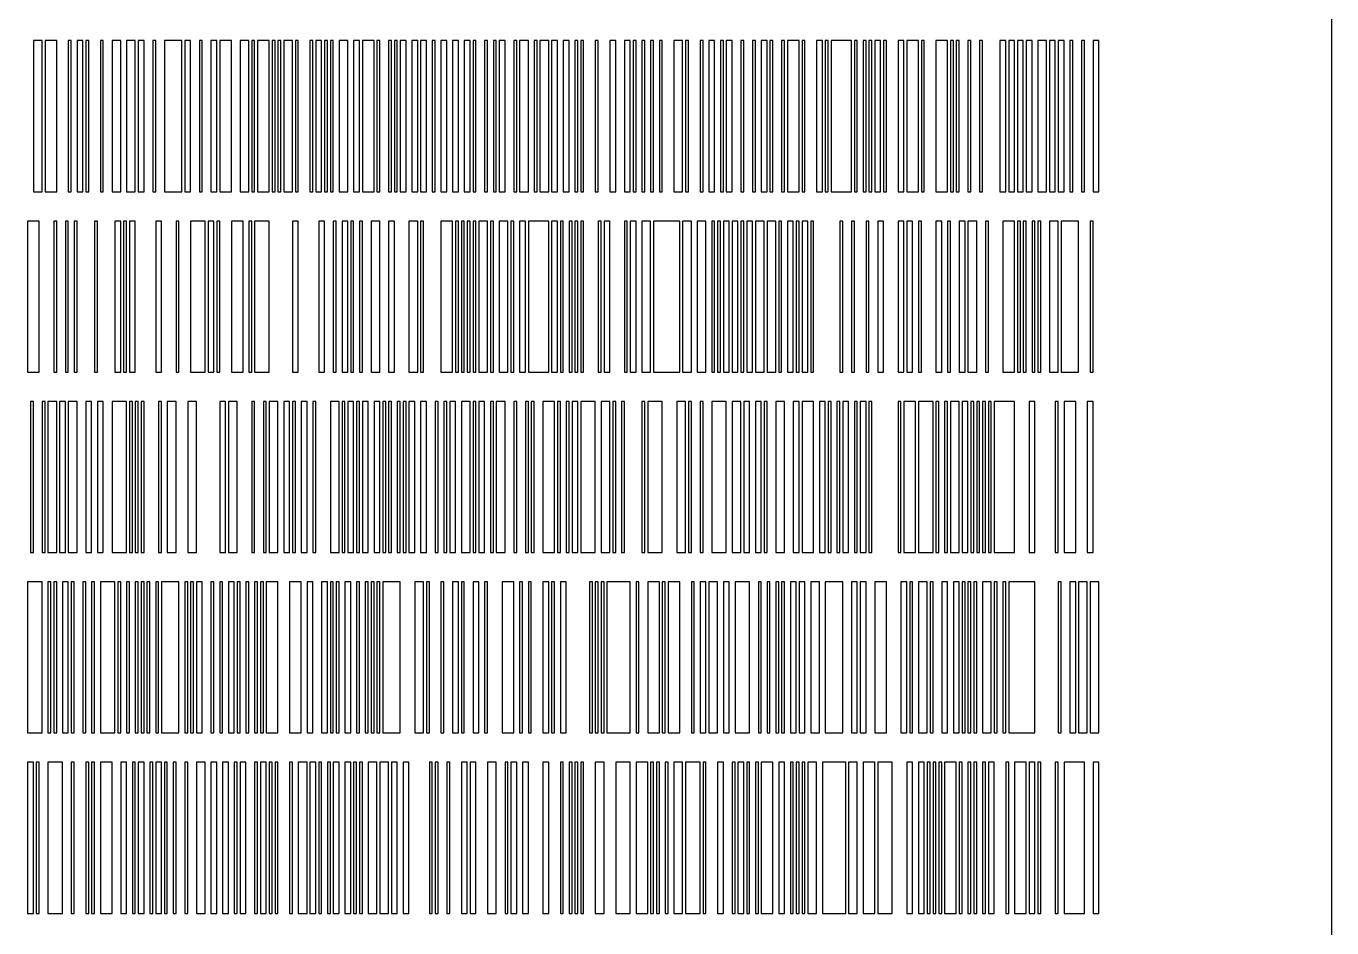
# Model space of a CAD drawing. Header units: metres. Extents: x -150 to 150, y -150 to 150.
# Drawn here: x 37.9 to 150, y -7.8 to 69.8 of the extents above; entities that cross this region are included whole.
import ezdxf

# ---------------------------------------------------------------- set-up
doc = ezdxf.new("R2010")
doc.units = ezdxf.units.M

msp = doc.modelspace()

# ---------------------------------------------------------------- linework, layer by layer
for points in [[(150, 150), (-150, 150), (-150, -150), (150, -150)], [(38.5, 55.5), (39.25, 55.5), (39.25, 68.5), (38.5, 68.5), (38.5, 55.5)], [(39.5, 55.5), (40.5, 55.5), (40.5, 68.5), (39.5, 68.5), (39.5, 55.5)], [(41.5, 55.5), (41.75, 55.5), (41.75, 68.5), (41.5, 68.5), (41.5, 55.5)], [(42.25, 55.5), (42.75, 55.5), (42.75, 68.5), (42.25, 68.5), (42.25, 55.5)], [(43, 55.5), (43.25, 55.5), (43.25, 68.5), (43, 68.5), (43, 55.5)], [(44.25, 55.5), (44.5, 55.5), (44.5, 68.5), (44.25, 68.5), (44.25, 55.5)], [(45.25, 55.5), (46, 55.5), (46, 68.5), (45.25, 68.5), (45.25, 55.5)], [(46.5, 55.5), (47.25, 55.5), (47.25, 68.5), (46.5, 68.5), (46.5, 55.5)], [(47.5, 55.5), (48, 55.5), (48, 68.5), (47.5, 68.5), (47.5, 55.5)], [(48.75, 55.5), (49, 55.5), (49, 68.5), (48.75, 68.5), (48.75, 55.5)], [(49.75, 55.5), (51.25, 55.5), (51.25, 68.5), (49.75, 68.5), (49.75, 55.5)], [(51.5, 55.5), (52, 55.5), (52, 68.5), (51.5, 68.5), (51.5, 55.5)], [(52.75, 55.5), (53, 55.5), (53, 68.5), (52.75, 68.5), (52.75, 55.5)], [(53.75, 55.5), (54.25, 55.5), (54.25, 68.5), (53.75, 68.5), (53.75, 55.5)], [(54.5, 55.5), (55.5, 55.5), (55.5, 68.5), (54.5, 68.5), (54.5, 55.5)], [(56.25, 55.5), (57, 55.5), (57, 68.5), (56.25, 68.5), (56.25, 55.5)], [(57.25, 55.5), (57.5, 55.5), (57.5, 68.5), (57.25, 68.5), (57.25, 55.5)], [(57.75, 55.5), (58.75, 55.5), (58.75, 68.5), (57.75, 68.5), (57.75, 55.5)], [(59, 55.5), (59.25, 55.5), (59.25, 68.5), (59, 68.5), (59, 55.5)], [(59.5, 55.5), (59.75, 55.5), (59.75, 68.5), (59.5, 68.5), (59.5, 55.5)], [(60, 55.5), (60.75, 55.5), (60.75, 68.5), (60, 68.5), (60, 55.5)], [(61, 55.5), (61.25, 55.5), (61.25, 68.5), (61, 68.5), (61, 55.5)], [(62.25, 55.5), (62.5, 55.5), (62.5, 68.5), (62.25, 68.5), (62.25, 55.5)], [(62.75, 55.5), (63.25, 55.5), (63.25, 68.5), (62.75, 68.5), (62.75, 55.5)], [(63.5, 55.5), (63.75, 55.5), (63.75, 68.5), (63.5, 68.5), (63.5, 55.5)], [(64, 55.5), (64.25, 55.5), (64.25, 68.5), (64, 68.5), (64, 55.5)], [(64.75, 55.5), (65.5, 55.5), (65.5, 68.5), (64.75, 68.5), (64.75, 55.5)], [(66, 55.5), (66.5, 55.5), (66.5, 68.5), (66, 68.5), (66, 55.5)], [(66.75, 55.5), (67.75, 55.5), (67.75, 68.5), (66.75, 68.5), (66.75, 55.5)], [(68, 55.5), (68.25, 55.5), (68.25, 68.5), (68, 68.5), (68, 55.5)], [(69, 55.5), (69.25, 55.5), (69.25, 68.5), (69, 68.5), (69, 55.5)], [(69.5, 55.5), (69.75, 55.5), (69.75, 68.5), (69.5, 68.5), (69.5, 55.5)], [(70, 55.5), (70.5, 55.5), (70.5, 68.5), (70, 68.5), (70, 55.5)], [(71, 55.5), (71.5, 55.5), (71.5, 68.5), (71, 68.5), (71, 55.5)], [(71.75, 55.5), (72.25, 55.5), (72.25, 68.5), (71.75, 68.5), (71.75, 55.5)], [(72.75, 55.5), (73, 55.5), (73, 68.5), (72.75, 68.5), (72.75, 55.5)], [(73.5, 55.5), (74, 55.5), (74, 68.5), (73.5, 68.5), (73.5, 55.5)], [(74.5, 55.5), (75, 55.5), (75, 68.5), (74.5, 68.5), (74.5, 55.5)], [(75.5, 55.5), (76, 55.5), (76, 68.5), (75.5, 68.5), (75.5, 55.5)], [(76.25, 55.5), (76.5, 55.5), (76.5, 68.5), (76.25, 68.5), (76.25, 55.5)], [(77.25, 55.5), (77.5, 55.5), (77.5, 68.5), (77.25, 68.5), (77.25, 55.5)], [(78, 55.5), (78.25, 55.5), (78.25, 68.5), (78, 68.5), (78, 55.5)], [(78.5, 55.5), (79, 55.5), (79, 68.5), (78.5, 68.5), (78.5, 55.5)], [(79.75, 55.5), (80, 55.5), (80, 68.5), (79.75, 68.5), (79.75, 55.5)], [(80.25, 55.5), (81, 55.5), (81, 68.5), (80.25, 68.5), (80.25, 55.5)], [(81.5, 55.5), (81.75, 55.5), (81.75, 68.5), (81.5, 68.5), (81.5, 55.5)], [(82, 55.5), (82.75, 55.5), (82.75, 68.5), (82, 68.5), (82, 55.5)], [(83, 55.5), (83.5, 55.5), (83.5, 68.5), (83, 68.5), (83, 55.5)], [(84, 55.5), (84.5, 55.5), (84.5, 68.5), (84, 68.5), (84, 55.5)], [(85, 55.5), (85.25, 55.5), (85.25, 68.5), (85, 68.5), (85, 55.5)], [(85.5, 55.5), (85.75, 55.5), (85.75, 68.5), (85.5, 68.5), (85.5, 55.5)], [(86.75, 55.5), (87, 55.5), (87, 68.5), (86.75, 68.5), (86.75, 55.5)], [(88, 55.5), (88.5, 55.5), (88.5, 68.5), (88, 68.5), (88, 55.5)], [(89.25, 55.5), (89.75, 55.5), (89.75, 68.5), (89.25, 68.5), (89.25, 55.5)], [(90, 55.5), (90.25, 55.5), (90.25, 68.5), (90, 68.5), (90, 55.5)], [(90.75, 55.5), (91, 55.5), (91, 68.5), (90.75, 68.5), (90.75, 55.5)], [(91.5, 55.5), (91.75, 55.5), (91.75, 68.5), (91.5, 68.5), (91.5, 55.5)], [(92.25, 55.5), (92.5, 55.5), (92.5, 68.5), (92.25, 68.5), (92.25, 55.5)], [(93.5, 55.5), (94.25, 55.5), (94.25, 68.5), (93.5, 68.5), (93.5, 55.5)], [(94.5, 55.5), (94.75, 55.5), (94.75, 68.5), (94.5, 68.5), (94.5, 55.5)], [(95.75, 55.5), (96, 55.5), (96, 68.5), (95.75, 68.5), (95.75, 55.5)], [(96.5, 55.5), (97, 55.5), (97, 68.5), (96.5, 68.5), (96.5, 55.5)], [(97.5, 55.5), (97.75, 55.5), (97.75, 68.5), (97.5, 68.5), (97.5, 55.5)], [(98, 55.5), (98.5, 55.5), (98.5, 68.5), (98, 68.5), (98, 55.5)], [(99.25, 55.5), (99.5, 55.5), (99.5, 68.5), (99.25, 68.5), (99.25, 55.5)], [(100.25, 55.5), (100.5, 55.5), (100.5, 68.5), (100.25, 68.5), (100.25, 55.5)], [(101, 55.5), (101.5, 55.5), (101.5, 68.5), (101, 68.5), (101, 55.5)], [(101.75, 55.5), (102, 55.5), (102, 68.5), (101.75, 68.5), (101.75, 55.5)], [(102.75, 55.5), (103, 55.5), (103, 68.5), (102.75, 68.5), (102.75, 55.5)], [(103.25, 55.5), (104.25, 55.5), (104.25, 68.5), (103.25, 68.5), (103.25, 55.5)], [(104.5, 55.5), (104.75, 55.5), (104.75, 68.5), (104.5, 68.5), (104.5, 55.5)], [(105.75, 55.5), (106.25, 55.5), (106.25, 68.5), (105.75, 68.5), (105.75, 55.5)], [(106.5, 55.5), (106.75, 55.5), (106.75, 68.5), (106.5, 68.5), (106.5, 55.5)], [(107, 55.5), (108.75, 55.5), (108.75, 68.5), (107, 68.5), (107, 55.5)], [(109, 55.5), (109.25, 55.5), (109.25, 68.5), (109, 68.5), (109, 55.5)], [(109.75, 55.5), (110, 55.5), (110, 68.5), (109.75, 68.5), (109.75, 55.5)], [(110.25, 55.5), (110.5, 55.5), (110.5, 68.5), (110.25, 68.5), (110.25, 55.5)], [(110.75, 55.5), (111.25, 55.5), (111.25, 68.5), (110.75, 68.5), (110.75, 55.5)], [(111.5, 55.5), (111.75, 55.5), (111.75, 68.5), (111.5, 68.5), (111.5, 55.5)], [(112.75, 55.5), (113.25, 55.5), (113.25, 68.5), (112.75, 68.5), (112.75, 55.5)], [(113.5, 55.5), (114.5, 55.5), (114.5, 68.5), (113.5, 68.5), (113.5, 55.5)], [(114.75, 55.5), (115, 55.5), (115, 68.5), (114.75, 68.5), (114.75, 55.5)], [(116, 55.5), (117, 55.5), (117, 68.5), (116, 68.5), (116, 55.5)], [(117.25, 55.5), (117.5, 55.5), (117.5, 68.5), (117.25, 68.5), (117.25, 55.5)], [(117.75, 55.5), (118, 55.5), (118, 68.5), (117.75, 68.5), (117.75, 55.5)], [(118.75, 55.5), (119, 55.5), (119, 68.5), (118.75, 68.5), (118.75, 55.5)], [(119.75, 55.5), (120, 55.5), (120, 68.5), (119.75, 68.5), (119.75, 55.5)], [(121.5, 55.5), (122, 55.5), (122, 68.5), (121.5, 68.5), (121.5, 55.5)], [(122.25, 55.5), (122.75, 55.5), (122.75, 68.5), (122.25, 68.5), (122.25, 55.5)], [(123, 55.5), (123.5, 55.5), (123.5, 68.5), (123, 68.5), (123, 55.5)], [(123.75, 55.5), (124.25, 55.5), (124.25, 68.5), (123.75, 68.5), (123.75, 55.5)], [(124.75, 55.5), (125.5, 55.5), (125.5, 68.5), (124.75, 68.5), (124.75, 55.5)], [(125.75, 55.5), (126.25, 55.5), (126.25, 68.5), (125.75, 68.5), (125.75, 55.5)], [(126.5, 55.5), (127, 55.5), (127, 68.5), (126.5, 68.5), (126.5, 55.5)], [(127.5, 55.5), (127.75, 55.5), (127.75, 68.5), (127.5, 68.5), (127.5, 55.5)], [(128.5, 55.5), (128.75, 55.5), (128.75, 68.5), (128.5, 68.5), (128.5, 55.5)], [(129.5, 55.5), (130, 55.5), (130, 68.5), (129.5, 68.5), (129.5, 55.5)], [(38, 40), (39, 40), (39, 53), (38, 53), (38, 40)], [(40.25, 40), (40.5, 40), (40.5, 53), (40.25, 53), (40.25, 40)], [(41.25, 40), (41.5, 40), (41.5, 53), (41.25, 53), (41.25, 40)], [(42, 40), (42.25, 40), (42.25, 53), (42, 53), (42, 40)], [(43.75, 40), (44, 40), (44, 53), (43.75, 53), (43.75, 40)], [(45.5, 40), (46, 40), (46, 53), (45.5, 53), (45.5, 40)], [(46.25, 40), (46.5, 40), (46.5, 53), (46.25, 53), (46.25, 40)], [(46.75, 40), (47.25, 40), (47.25, 53), (46.75, 53), (46.75, 40)], [(49, 40), (49.5, 40), (49.5, 53), (49, 53), (49, 40)], [(50.75, 40), (51, 40), (51, 53), (50.75, 53), (50.75, 40)], [(52, 40), (53.25, 40), (53.25, 53), (52, 53), (52, 40)], [(53.5, 40), (54, 40), (54, 53), (53.5, 53), (53.5, 40)], [(54.25, 40), (54.5, 40), (54.5, 53), (54.25, 53), (54.25, 40)], [(55.5, 40), (56.5, 40), (56.5, 53), (55.5, 53), (55.5, 40)], [(57, 40), (57.25, 40), (57.25, 53), (57, 53), (57, 40)], [(57.5, 40), (58.75, 40), (58.75, 53), (57.5, 53), (57.5, 40)], [(60.75, 40), (61.25, 40), (61.25, 53), (60.75, 53), (60.75, 40)], [(63, 40), (63.5, 40), (63.5, 53), (63, 53), (63, 40)], [(64.25, 40), (64.5, 40), (64.5, 53), (64.25, 53), (64.25, 40)], [(65, 40), (65.5, 40), (65.5, 53), (65, 53), (65, 40)], [(65.75, 40), (66, 40), (66, 53), (65.75, 53), (65.75, 40)], [(66.5, 40), (66.75, 40), (66.75, 53), (66.5, 53), (66.5, 40)], [(67.5, 40), (68.25, 40), (68.25, 53), (67.5, 53), (67.5, 40)], [(69, 40), (69.5, 40), (69.5, 53), (69, 53), (69, 40)], [(70.75, 40), (71.5, 40), (71.5, 53), (70.75, 53), (70.75, 40)], [(71.75, 40), (72, 40), (72, 53), (71.75, 53), (71.75, 40)], [(73.5, 40), (74.5, 40), (74.5, 53), (73.5, 53), (73.5, 40)], [(74.75, 40), (75, 40), (75, 53), (74.75, 53), (74.75, 40)], [(75.25, 40), (75.5, 40), (75.5, 53), (75.25, 53), (75.25, 40)], [(75.75, 40), (76, 40), (76, 53), (75.75, 53), (75.75, 40)], [(76.25, 40), (76.5, 40), (76.5, 53), (76.25, 53), (76.25, 40)], [(76.75, 40), (77.5, 40), (77.5, 53), (76.75, 53), (76.75, 40)], [(77.75, 40), (78, 40), (78, 53), (77.75, 53), (77.75, 40)], [(78.5, 40), (79.25, 40), (79.25, 53), (78.5, 53), (78.5, 40)], [(79.5, 40), (79.75, 40), (79.75, 53), (79.5, 53), (79.5, 40)], [(80.25, 40), (80.75, 40), (80.75, 53), (80.25, 53), (80.25, 40)], [(81, 40), (82.75, 40), (82.75, 53), (81, 53), (81, 40)], [(83, 40), (83.5, 40), (83.5, 53), (83, 53), (83, 40)], [(83.75, 40), (84, 40), (84, 53), (83.75, 53), (83.75, 40)], [(84.5, 40), (84.75, 40), (84.75, 53), (84.5, 53), (84.5, 40)], [(85, 40), (85.25, 40), (85.25, 53), (85, 53), (85, 40)], [(85.5, 40), (85.75, 40), (85.75, 53), (85.5, 53), (85.5, 40)], [(87, 40), (87.25, 40), (87.25, 53), (87, 53), (87, 40)], [(87.5, 40), (88, 40), (88, 53), (87.5, 53), (87.5, 40)], [(89.25, 40), (89.5, 40), (89.5, 53), (89.25, 53), (89.25, 40)], [(89.75, 40), (90.25, 40), (90.25, 53), (89.75, 53), (89.75, 40)], [(90.75, 40), (91.5, 40), (91.5, 53), (90.75, 53), (90.75, 40)], [(91.75, 40), (94, 40), (94, 53), (91.75, 53), (91.75, 40)], [(94.25, 40), (95, 40), (95, 53), (94.25, 53), (94.25, 40)], [(95.5, 40), (96.25, 40), (96.25, 53), (95.5, 53), (95.5, 40)], [(96.75, 40), (97, 40), (97, 53), (96.75, 53), (96.75, 40)], [(97.25, 40), (97.5, 40), (97.5, 53), (97.25, 53), (97.25, 40)], [(97.75, 40), (98.25, 40), (98.25, 53), (97.75, 53), (97.75, 40)], [(98.5, 40), (99, 40), (99, 53), (98.5, 53), (98.5, 40)], [(99.25, 40), (99.5, 40), (99.5, 53), (99.25, 53), (99.25, 40)], [(99.75, 40), (100.25, 40), (100.25, 53), (99.75, 53), (99.75, 40)], [(100.5, 40), (101.25, 40), (101.25, 53), (100.5, 53), (100.5, 40)], [(101.5, 40), (102.25, 40), (102.25, 53), (101.5, 53), (101.5, 40)], [(102.5, 40), (102.75, 40), (102.75, 53), (102.5, 53), (102.5, 40)], [(103.25, 40), (103.75, 40), (103.75, 53), (103.25, 53), (103.25, 40)], [(104, 40), (104.25, 40), (104.25, 53), (104, 53), (104, 40)], [(104.5, 40), (105, 40), (105, 53), (104.5, 53), (104.5, 40)], [(105.25, 40), (105.5, 40), (105.5, 53), (105.25, 53), (105.25, 40)], [(107.75, 40), (108, 40), (108, 53), (107.75, 53), (107.75, 40)], [(108.75, 40), (109, 40), (109, 53), (108.75, 53), (108.75, 40)], [(110, 40), (110.25, 40), (110.25, 53), (110, 53), (110, 40)], [(111, 40), (111.5, 40), (111.5, 53), (111, 53), (111, 40)], [(112.75, 40), (113.25, 40), (113.25, 53), (112.75, 53), (112.75, 40)], [(113.5, 40), (114, 40), (114, 53), (113.5, 53), (113.5, 40)], [(114.5, 40), (114.75, 40), (114.75, 53), (114.5, 53), (114.5, 40)], [(116, 40), (116.5, 40), (116.5, 53), (116, 53), (116, 40)], [(117, 40), (117.25, 40), (117.25, 53), (117, 53), (117, 40)], [(118, 40), (118.5, 40), (118.5, 53), (118, 53), (118, 40)], [(118.75, 40), (119.5, 40), (119.5, 53), (118.75, 53), (118.75, 40)], [(120.25, 40), (120.5, 40), (120.5, 53), (120.25, 53), (120.25, 40)], [(121.75, 40), (122.75, 40), (122.75, 53), (121.75, 53), (121.75, 40)], [(123, 40), (123.25, 40), (123.25, 53), (123, 53), (123, 40)], [(123.5, 40), (123.75, 40), (123.75, 53), (123.5, 53), (123.5, 40)], [(124.25, 40), (124.5, 40), (124.5, 53), (124.25, 53), (124.25, 40)], [(124.75, 40), (125, 40), (125, 53), (124.75, 53), (124.75, 40)], [(125.75, 40), (126.5, 40), (126.5, 53), (125.75, 53), (125.75, 40)], [(126.75, 40), (128.25, 40), (128.25, 53), (126.75, 53), (126.75, 40)], [(129.25, 40), (129.5, 40), (129.5, 53), (129.25, 53), (129.25, 40)], [(38.25, 24.5), (38.5, 24.5), (38.5, 37.5), (38.25, 37.5), (38.25, 24.5)], [(39.25, 24.5), (39.5, 24.5), (39.5, 37.5), (39.25, 37.5), (39.25, 24.5)], [(39.75, 24.5), (40.5, 24.5), (40.5, 37.5), (39.75, 37.5), (39.75, 24.5)], [(40.75, 24.5), (41.25, 24.5), (41.25, 37.5), (40.75, 37.5), (40.75, 24.5)], [(41.5, 24.5), (42.25, 24.5), (42.25, 37.5), (41.5, 37.5), (41.5, 24.5)], [(43, 24.5), (43.5, 24.5), (43.5, 37.5), (43, 37.5), (43, 24.5)], [(44, 24.5), (44.5, 24.5), (44.5, 37.5), (44, 37.5), (44, 24.5)], [(45.25, 24.5), (46.5, 24.5), (46.5, 37.5), (45.25, 37.5), (45.25, 24.5)], [(46.75, 24.5), (47, 24.5), (47, 37.5), (46.75, 37.5), (46.75, 24.5)], [(47.25, 24.5), (47.5, 24.5), (47.5, 37.5), (47.25, 37.5), (47.25, 24.5)], [(47.75, 24.5), (48, 24.5), (48, 37.5), (47.75, 37.5), (47.75, 24.5)], [(49.25, 24.5), (49.5, 24.5), (49.5, 37.5), (49.25, 37.5), (49.25, 24.5)], [(50, 24.5), (50.75, 24.5), (50.75, 37.5), (50, 37.5), (50, 24.5)], [(51.75, 24.5), (52.5, 24.5), (52.5, 37.5), (51.75, 37.5), (51.75, 24.5)], [(54.5, 24.5), (55, 24.5), (55, 37.5), (54.5, 37.5), (54.5, 24.5)], [(55.25, 24.5), (56, 24.5), (56, 37.5), (55.25, 37.5), (55.25, 24.5)], [(57.25, 24.5), (57.5, 24.5), (57.5, 37.5), (57.25, 37.5), (57.25, 24.5)], [(58.25, 24.5), (58.5, 24.5), (58.5, 37.5), (58.25, 37.5), (58.25, 24.5)], [(58.75, 24.5), (59.5, 24.5), (59.5, 37.5), (58.75, 37.5), (58.75, 24.5)], [(60, 24.5), (60.5, 24.5), (60.5, 37.5), (60, 37.5), (60, 24.5)], [(60.75, 24.5), (61, 24.5), (61, 37.5), (60.75, 37.5), (60.75, 24.5)], [(61.5, 24.5), (62, 24.5), (62, 37.5), (61.5, 37.5), (61.5, 24.5)], [(62.5, 24.5), (62.75, 24.5), (62.75, 37.5), (62.5, 37.5), (62.5, 24.5)], [(64, 24.5), (64.75, 24.5), (64.75, 37.5), (64, 37.5), (64, 24.5)], [(65, 24.5), (65.25, 24.5), (65.25, 37.5), (65, 37.5), (65, 24.5)], [(65.5, 24.5), (66, 24.5), (66, 37.5), (65.5, 37.5), (65.5, 24.5)], [(66.25, 24.5), (66.5, 24.5), (66.5, 37.5), (66.25, 37.5), (66.25, 24.5)], [(66.75, 24.5), (67.25, 24.5), (67.25, 37.5), (66.75, 37.5), (66.75, 24.5)], [(67.75, 24.5), (68.25, 24.5), (68.25, 37.5), (67.75, 37.5), (67.75, 24.5)], [(68.5, 24.5), (68.75, 24.5), (68.75, 37.5), (68.5, 37.5), (68.5, 24.5)], [(69, 24.5), (69.25, 24.5), (69.25, 37.5), (69, 37.5), (69, 24.5)], [(69.75, 24.5), (70, 24.5), (70, 37.5), (69.75, 37.5), (69.75, 24.5)], [(70.25, 24.5), (70.5, 24.5), (70.5, 37.5), (70.25, 37.5), (70.25, 24.5)], [(70.75, 24.5), (71.25, 24.5), (71.25, 37.5), (70.75, 37.5), (70.75, 24.5)], [(71.75, 24.5), (72.25, 24.5), (72.25, 37.5), (71.75, 37.5), (71.75, 24.5)], [(73, 24.5), (73.25, 24.5), (73.25, 37.5), (73, 37.5), (73, 24.5)], [(73.75, 24.5), (74, 24.5), (74, 37.5), (73.75, 37.5), (73.75, 24.5)], [(74.25, 24.5), (74.75, 24.5), (74.75, 37.5), (74.25, 37.5), (74.25, 24.5)], [(75.25, 24.5), (76, 24.5), (76, 37.5), (75.25, 37.5), (75.25, 24.5)], [(76.25, 24.5), (76.5, 24.5), (76.5, 37.5), (76.25, 37.5), (76.25, 24.5)], [(76.75, 24.5), (77.25, 24.5), (77.25, 37.5), (76.75, 37.5), (76.75, 24.5)], [(77.75, 24.5), (78, 24.5), (78, 37.5), (77.75, 37.5), (77.75, 24.5)], [(78.25, 24.5), (79, 24.5), (79, 37.5), (78.25, 37.5), (78.25, 24.5)], [(79.75, 24.5), (80, 24.5), (80, 37.5), (79.75, 37.5), (79.75, 24.5)], [(80.75, 24.5), (81, 24.5), (81, 37.5), (80.75, 37.5), (80.75, 24.5)], [(81.25, 24.5), (81.5, 24.5), (81.5, 37.5), (81.25, 37.5), (81.25, 24.5)], [(82.25, 24.5), (83.25, 24.5), (83.25, 37.5), (82.25, 37.5), (82.25, 24.5)], [(83.5, 24.5), (83.75, 24.5), (83.75, 37.5), (83.5, 37.5), (83.5, 24.5)], [(84.25, 24.5), (84.5, 24.5), (84.5, 37.5), (84.25, 37.5), (84.25, 24.5)], [(84.75, 24.5), (85.25, 24.5), (85.25, 37.5), (84.75, 37.5), (84.75, 24.5)], [(85.5, 24.5), (86.75, 24.5), (86.75, 37.5), (85.5, 37.5), (85.5, 24.5)], [(87.25, 24.5), (88, 24.5), (88, 37.5), (87.25, 37.5), (87.25, 24.5)], [(88.25, 24.5), (88.5, 24.5), (88.5, 37.5), (88.25, 37.5), (88.25, 24.5)], [(89, 24.5), (89.25, 24.5), (89.25, 37.5), (89, 37.5), (89, 24.5)], [(90.75, 24.5), (91, 24.5), (91, 37.5), (90.75, 37.5), (90.75, 24.5)], [(91.25, 24.5), (92.5, 24.5), (92.5, 37.5), (91.25, 37.5), (91.25, 24.5)], [(93.75, 24.5), (94.5, 24.5), (94.5, 37.5), (93.75, 37.5), (93.75, 24.5)], [(94.75, 24.5), (95, 24.5), (95, 37.5), (94.75, 37.5), (94.75, 24.5)], [(95.75, 24.5), (96, 24.5), (96, 37.5), (95.75, 37.5), (95.75, 24.5)], [(96.75, 24.5), (98, 24.5), (98, 37.5), (96.75, 37.5), (96.75, 24.5)], [(98.5, 24.5), (99.25, 24.5), (99.25, 37.5), (98.5, 37.5), (98.5, 24.5)], [(99.5, 24.5), (100, 24.5), (100, 37.5), (99.5, 37.5), (99.5, 24.5)], [(100.5, 24.5), (101, 24.5), (101, 37.5), (100.5, 37.5), (100.5, 24.5)], [(101.25, 24.5), (101.5, 24.5), (101.5, 37.5), (101.25, 37.5), (101.25, 24.5)], [(102.25, 24.5), (103, 24.5), (103, 37.5), (102.25, 37.5), (102.25, 24.5)], [(103.75, 24.5), (104.25, 24.5), (104.25, 37.5), (103.75, 37.5), (103.75, 24.5)], [(104.5, 24.5), (105.5, 24.5), (105.5, 37.5), (104.5, 37.5), (104.5, 24.5)], [(106, 24.5), (106.5, 24.5), (106.5, 37.5), (106, 37.5), (106, 24.5)], [(106.75, 24.5), (107, 24.5), (107, 37.5), (106.75, 37.5), (106.75, 24.5)], [(107.5, 24.5), (107.75, 24.5), (107.75, 37.5), (107.5, 37.5), (107.5, 24.5)], [(108, 24.5), (108.5, 24.5), (108.5, 37.5), (108, 37.5), (108, 24.5)], [(109, 24.5), (109.25, 24.5), (109.25, 37.5), (109, 37.5), (109, 24.5)], [(109.5, 24.5), (110, 24.5), (110, 37.5), (109.5, 37.5), (109.5, 24.5)], [(110.25, 24.5), (110.5, 24.5), (110.5, 37.5), (110.25, 37.5), (110.25, 24.5)], [(112.75, 24.5), (113, 24.5), (113, 37.5), (112.75, 37.5), (112.75, 24.5)], [(113.25, 24.5), (114.25, 24.5), (114.25, 37.5), (113.25, 37.5), (113.25, 24.5)], [(114.5, 24.5), (115.75, 24.5), (115.75, 37.5), (114.5, 37.5), (114.5, 24.5)], [(116, 24.5), (116.25, 24.5), (116.25, 37.5), (116, 37.5), (116, 24.5)], [(116.75, 24.5), (117, 24.5), (117, 37.5), (116.75, 37.5), (116.75, 24.5)], [(117.25, 24.5), (118, 24.5), (118, 37.5), (117.25, 37.5), (117.25, 24.5)], [(118.25, 24.5), (118.75, 24.5), (118.75, 37.5), (118.25, 37.5), (118.25, 24.5)], [(119, 24.5), (119.25, 24.5), (119.25, 37.5), (119, 37.5), (119, 24.5)], [(119.5, 24.5), (119.75, 24.5), (119.75, 37.5), (119.5, 37.5), (119.5, 24.5)], [(120, 24.5), (120.25, 24.5), (120.25, 37.5), (120, 37.5), (120, 24.5)], [(120.5, 24.5), (120.75, 24.5), (120.75, 37.5), (120.5, 37.5), (120.5, 24.5)], [(121, 24.5), (122.75, 24.5), (122.75, 37.5), (121, 37.5), (121, 24.5)], [(124, 24.5), (124.5, 24.5), (124.5, 37.5), (124, 37.5), (124, 24.5)], [(126.25, 24.5), (126.5, 24.5), (126.5, 37.5), (126.25, 37.5), (126.25, 24.5)], [(127, 24.5), (128, 24.5), (128, 37.5), (127, 37.5), (127, 24.5)], [(129, 24.5), (129.5, 24.5), (129.5, 37.5), (129, 37.5), (129, 24.5)], [(38, 9), (39.25, 9), (39.25, 22), (38, 22), (38, 9)], [(39.75, 9), (40, 9), (40, 22), (39.75, 22), (39.75, 9)], [(40.25, 9), (40.5, 9), (40.5, 22), (40.25, 22), (40.25, 9)], [(41, 9), (41.5, 9), (41.5, 22), (41, 22), (41, 9)], [(41.75, 9), (42, 9), (42, 22), (41.75, 22), (41.75, 9)], [(42.75, 9), (43, 9), (43, 22), (42.75, 22), (42.75, 9)], [(43.5, 9), (43.75, 9), (43.75, 22), (43.5, 22), (43.5, 9)], [(44.25, 9), (45.5, 9), (45.5, 22), (44.25, 22), (44.25, 9)], [(45.75, 9), (46, 9), (46, 22), (45.75, 22), (45.75, 9)], [(46.5, 9), (46.75, 9), (46.75, 22), (46.5, 22), (46.5, 9)], [(47.25, 9), (47.5, 9), (47.5, 22), (47.25, 22), (47.25, 9)], [(47.75, 9), (48, 9), (48, 22), (47.75, 22), (47.75, 9)], [(48.25, 9), (48.5, 9), (48.5, 22), (48.25, 22), (48.25, 9)], [(49, 9), (49.25, 9), (49.25, 22), (49, 22), (49, 9)], [(49.5, 9), (51, 9), (51, 22), (49.5, 22), (49.5, 9)], [(51.5, 9), (51.75, 9), (51.75, 22), (51.5, 22), (51.5, 9)], [(52, 9), (52.25, 9), (52.25, 22), (52, 22), (52, 9)], [(52.5, 9), (53, 9), (53, 22), (52.5, 22), (52.5, 9)], [(53.75, 9), (54, 9), (54, 22), (53.75, 22), (53.75, 9)], [(54.5, 9), (54.75, 9), (54.75, 22), (54.5, 22), (54.5, 9)], [(55.25, 9), (55.75, 9), (55.75, 22), (55.25, 22), (55.25, 9)], [(56, 9), (56.25, 9), (56.25, 22), (56, 22), (56, 9)], [(56.75, 9), (57, 9), (57, 22), (56.75, 22), (56.75, 9)], [(57.5, 9), (57.75, 9), (57.75, 22), (57.5, 22), (57.5, 9)], [(58, 9), (58.25, 9), (58.25, 22), (58, 22), (58, 9)], [(58.5, 9), (59.5, 9), (59.5, 22), (58.5, 22), (58.5, 9)], [(60.5, 9), (61.5, 9), (61.5, 22), (60.5, 22), (60.5, 9)], [(62, 9), (62.5, 9), (62.5, 22), (62, 22), (62, 9)], [(63.25, 9), (63.75, 9), (63.75, 22), (63.25, 22), (63.25, 9)], [(64, 9), (64.25, 9), (64.25, 22), (64, 22), (64, 9)], [(64.5, 9), (64.75, 9), (64.75, 22), (64.5, 22), (64.5, 9)], [(65.25, 9), (65.75, 9), (65.75, 22), (65.25, 22), (65.25, 9)], [(66.25, 9), (66.5, 9), (66.5, 22), (66.25, 22), (66.25, 9)], [(67, 9), (67.25, 9), (67.25, 22), (67, 22), (67, 9)], [(67.5, 9), (67.75, 9), (67.75, 22), (67.5, 22), (67.5, 9)], [(68, 9), (68.25, 9), (68.25, 22), (68, 22), (68, 9)], [(68.5, 9), (70, 9), (70, 22), (68.5, 22), (68.5, 9)], [(71.25, 9), (72, 9), (72, 22), (71.25, 22), (71.25, 9)], [(72.25, 9), (72.5, 9), (72.5, 22), (72.25, 22), (72.25, 9)], [(73.5, 9), (73.75, 9), (73.75, 22), (73.5, 22), (73.5, 9)], [(74.5, 9), (75, 9), (75, 22), (74.5, 22), (74.5, 9)], [(75.25, 9), (75.5, 9), (75.5, 22), (75.25, 22), (75.25, 9)], [(76.25, 9), (76.75, 9), (76.75, 22), (76.25, 22), (76.25, 9)], [(77.25, 9), (77.5, 9), (77.5, 22), (77.25, 22), (77.25, 9)], [(78.75, 9), (79.75, 9), (79.75, 22), (78.75, 22), (78.75, 9)], [(80.25, 9), (80.5, 9), (80.5, 22), (80.25, 22), (80.25, 9)], [(81, 9), (81.25, 9), (81.25, 22), (81, 22), (81, 9)], [(82.25, 9), (82.75, 9), (82.75, 22), (82.25, 22), (82.25, 9)], [(83, 9), (83.25, 9), (83.25, 22), (83, 22), (83, 9)], [(83.75, 9), (84.25, 9), (84.25, 22), (83.75, 22), (83.75, 9)], [(86.25, 9), (86.5, 9), (86.5, 22), (86.25, 22), (86.25, 9)], [(86.75, 9), (87, 9), (87, 22), (86.75, 22), (86.75, 9)], [(87.25, 9), (87.5, 9), (87.5, 22), (87.25, 22), (87.25, 9)], [(87.75, 9), (89.75, 9), (89.75, 22), (87.75, 22), (87.75, 9)], [(90.25, 9), (90.5, 9), (90.5, 22), (90.25, 22), (90.25, 9)], [(91.25, 9), (92.25, 9), (92.25, 22), (91.25, 22), (91.25, 9)], [(92.5, 9), (92.75, 9), (92.75, 22), (92.5, 22), (92.5, 9)], [(93, 9), (94, 9), (94, 22), (93, 22), (93, 9)], [(95, 9), (95.25, 9), (95.25, 22), (95, 22), (95, 9)], [(95.75, 9), (96.25, 9), (96.25, 22), (95.75, 22), (95.75, 9)], [(96.5, 9), (97.25, 9), (97.25, 22), (96.5, 22), (96.5, 9)], [(97.75, 9), (98.25, 9), (98.25, 22), (97.75, 22), (97.75, 9)], [(98.75, 9), (100, 9), (100, 22), (98.75, 22), (98.75, 9)], [(100.75, 9), (101, 9), (101, 22), (100.75, 22), (100.75, 9)], [(101.5, 9), (101.75, 9), (101.75, 22), (101.5, 22), (101.5, 9)], [(102.25, 9), (102.5, 9), (102.5, 22), (102.25, 22), (102.25, 9)], [(102.75, 9), (103, 9), (103, 22), (102.75, 22), (102.75, 9)], [(103.5, 9), (104, 9), (104, 22), (103.5, 22), (103.5, 9)], [(104.25, 9), (104.75, 9), (104.75, 22), (104.25, 22), (104.25, 9)], [(105.25, 9), (106, 9), (106, 22), (105.25, 22), (105.25, 9)], [(106.5, 9), (108, 9), (108, 22), (106.5, 22), (106.5, 9)], [(108.75, 9), (109.25, 9), (109.25, 22), (108.75, 22), (108.75, 9)], [(109.5, 9), (110, 9), (110, 22), (109.5, 22), (109.5, 9)], [(110.75, 9), (111.75, 9), (111.75, 22), (110.75, 22), (110.75, 9)], [(113, 9), (113.5, 9), (113.5, 22), (113, 22), (113, 9)], [(113.75, 9), (114, 9), (114, 22), (113.75, 22), (113.75, 9)], [(114.5, 9), (115.25, 9), (115.25, 22), (114.5, 22), (114.5, 9)], [(115.5, 9), (115.75, 9), (115.75, 22), (115.5, 22), (115.5, 9)], [(116.5, 9), (117, 9), (117, 22), (116.5, 22), (116.5, 9)], [(117.5, 9), (118, 9), (118, 22), (117.5, 22), (117.5, 9)], [(118.25, 9), (118.5, 9), (118.5, 22), (118.25, 22), (118.25, 9)], [(118.75, 9), (119, 9), (119, 22), (118.75, 22), (118.75, 9)], [(119.25, 9), (119.5, 9), (119.5, 22), (119.25, 22), (119.25, 9)], [(120, 9), (120.75, 9), (120.75, 22), (120, 22), (120, 9)], [(121, 9), (121.25, 9), (121.25, 22), (121, 22), (121, 9)], [(121.75, 9), (122, 9), (122, 22), (121.75, 22), (121.75, 9)], [(122.25, 9), (124.5, 9), (124.5, 22), (122.25, 22), (122.25, 9)], [(126.5, 9), (126.75, 9), (126.75, 22), (126.5, 22), (126.5, 9)], [(127.5, 9), (128, 9), (128, 22), (127.5, 22), (127.5, 9)], [(128.25, 9), (129, 9), (129, 22), (128.25, 22), (128.25, 9)], [(129.25, 9), (130, 9), (130, 22), (129.25, 22), (129.25, 9)], [(38, -6.5), (38.5, -6.5), (38.5, 6.5), (38, 6.5), (38, -6.5)], [(38.75, -6.5), (39, -6.5), (39, 6.5), (38.75, 6.5), (38.75, -6.5)], [(39.75, -6.5), (41, -6.5), (41, 6.5), (39.75, 6.5), (39.75, -6.5)], [(41.75, -6.5), (42, -6.5), (42, 6.5), (41.75, 6.5), (41.75, -6.5)], [(43, -6.5), (43.25, -6.5), (43.25, 6.5), (43, 6.5), (43, -6.5)], [(43.5, -6.5), (43.75, -6.5), (43.75, 6.5), (43.5, 6.5), (43.5, -6.5)], [(44.25, -6.5), (45.25, -6.5), (45.25, 6.5), (44.25, 6.5), (44.25, -6.5)], [(46, -6.5), (46.5, -6.5), (46.5, 6.5), (46, 6.5), (46, -6.5)], [(47, -6.5), (47.25, -6.5), (47.25, 6.5), (47, 6.5), (47, -6.5)], [(47.5, -6.5), (48, -6.5), (48, 6.5), (47.5, 6.5), (47.5, -6.5)], [(48.5, -6.5), (48.75, -6.5), (48.75, 6.5), (48.5, 6.5), (48.5, -6.5)], [(49, -6.5), (49.5, -6.5), (49.5, 6.5), (49, 6.5), (49, -6.5)], [(49.75, -6.5), (50, -6.5), (50, 6.5), (49.75, 6.5), (49.75, -6.5)], [(50.5, -6.5), (50.75, -6.5), (50.75, 6.5), (50.5, 6.5), (50.5, -6.5)], [(51.5, -6.5), (51.75, -6.5), (51.75, 6.5), (51.5, 6.5), (51.5, -6.5)], [(52.5, -6.5), (53.25, -6.5), (53.25, 6.5), (52.5, 6.5), (52.5, -6.5)], [(53.75, -6.5), (54.25, -6.5), (54.25, 6.5), (53.75, 6.5), (53.75, -6.5)], [(54.75, -6.5), (55.25, -6.5), (55.25, 6.5), (54.75, 6.5), (54.75, -6.5)], [(55.75, -6.5), (56, -6.5), (56, 6.5), (55.75, 6.5), (55.75, -6.5)], [(56.25, -6.5), (56.75, -6.5), (56.75, 6.5), (56.25, 6.5), (56.25, -6.5)], [(57.5, -6.5), (57.75, -6.5), (57.75, 6.5), (57.5, 6.5), (57.5, -6.5)], [(58, -6.5), (58.5, -6.5), (58.5, 6.5), (58, 6.5), (58, -6.5)], [(58.75, -6.5), (59, -6.5), (59, 6.5), (58.75, 6.5), (58.75, -6.5)], [(59.25, -6.5), (59.5, -6.5), (59.5, 6.5), (59.25, 6.5), (59.25, -6.5)], [(60.5, -6.5), (60.75, -6.5), (60.75, 6.5), (60.5, 6.5), (60.5, -6.5)], [(61.25, -6.5), (62, -6.5), (62, 6.5), (61.25, 6.5), (61.25, -6.5)], [(62.25, -6.5), (62.75, -6.5), (62.75, 6.5), (62.25, 6.5), (62.25, -6.5)], [(63, -6.5), (63.25, -6.5), (63.25, 6.5), (63, 6.5), (63, -6.5)], [(63.75, -6.5), (64, -6.5), (64, 6.5), (63.75, 6.5), (63.75, -6.5)], [(64.25, -6.5), (64.75, -6.5), (64.75, 6.5), (64.25, 6.5), (64.25, -6.5)], [(65.25, -6.5), (65.75, -6.5), (65.75, 6.5), (65.25, 6.5), (65.25, -6.5)], [(66, -6.5), (66.25, -6.5), (66.25, 6.5), (66, 6.5), (66, -6.5)], [(66.5, -6.5), (66.75, -6.5), (66.75, 6.5), (66.5, 6.5), (66.5, -6.5)], [(67.25, -6.5), (68, -6.5), (68, 6.5), (67.25, 6.5), (67.25, -6.5)], [(68.25, -6.5), (69, -6.5), (69, 6.5), (68.25, 6.5), (68.25, -6.5)], [(69.25, -6.5), (69.75, -6.5), (69.75, 6.5), (69.25, 6.5), (69.25, -6.5)], [(70.25, -6.5), (70.75, -6.5), (70.75, 6.5), (70.25, 6.5), (70.25, -6.5)], [(72.5, -6.5), (72.75, -6.5), (72.75, 6.5), (72.5, 6.5), (72.5, -6.5)], [(73, -6.5), (73.25, -6.5), (73.25, 6.5), (73, 6.5), (73, -6.5)], [(74, -6.5), (74.25, -6.5), (74.25, 6.5), (74, 6.5), (74, -6.5)], [(75.25, -6.5), (75.75, -6.5), (75.75, 6.5), (75.25, 6.5), (75.25, -6.5)], [(76, -6.5), (76.5, -6.5), (76.5, 6.5), (76, 6.5), (76, -6.5)], [(77.5, -6.5), (78.25, -6.5), (78.25, 6.5), (77.5, 6.5), (77.5, -6.5)], [(79, -6.5), (79.25, -6.5), (79.25, 6.5), (79, 6.5), (79, -6.5)], [(79.5, -6.5), (80, -6.5), (80, 6.5), (79.5, 6.5), (79.5, -6.5)], [(80.5, -6.5), (81, -6.5), (81, 6.5), (80.5, 6.5), (80.5, -6.5)], [(82.25, -6.5), (82.75, -6.5), (82.75, 6.5), (82.25, 6.5), (82.25, -6.5)], [(83.75, -6.5), (84, -6.5), (84, 6.5), (83.75, 6.5), (83.75, -6.5)], [(84.5, -6.5), (84.75, -6.5), (84.75, 6.5), (84.5, 6.5), (84.5, -6.5)], [(85, -6.5), (85.25, -6.5), (85.25, 6.5), (85, 6.5), (85, -6.5)], [(85.5, -6.5), (85.75, -6.5), (85.75, 6.5), (85.5, 6.5), (85.5, -6.5)], [(86.75, -6.5), (87.5, -6.5), (87.5, 6.5), (86.75, 6.5), (86.75, -6.5)], [(88.5, -6.5), (89.75, -6.5), (89.75, 6.5), (88.5, 6.5), (88.5, -6.5)], [(90.25, -6.5), (91.25, -6.5), (91.25, 6.5), (90.25, 6.5), (90.25, -6.5)], [(91.5, -6.5), (91.75, -6.5), (91.75, 6.5), (91.5, 6.5), (91.5, -6.5)], [(92, -6.5), (92.25, -6.5), (92.25, 6.5), (92, 6.5), (92, -6.5)], [(92.75, -6.5), (93, -6.5), (93, 6.5), (92.75, 6.5), (92.75, -6.5)], [(93.5, -6.5), (94.25, -6.5), (94.25, 6.5), (93.5, 6.5), (93.5, -6.5)], [(94.5, -6.5), (95.75, -6.5), (95.75, 6.5), (94.5, 6.5), (94.5, -6.5)], [(96, -6.5), (96.25, -6.5), (96.25, 6.5), (96, 6.5), (96, -6.5)], [(97.25, -6.5), (97.75, -6.5), (97.75, 6.5), (97.25, 6.5), (97.25, -6.5)], [(98.5, -6.5), (98.75, -6.5), (98.75, 6.5), (98.5, 6.5), (98.5, -6.5)], [(99, -6.5), (99.5, -6.5), (99.5, 6.5), (99, 6.5), (99, -6.5)], [(99.75, -6.5), (100, -6.5), (100, 6.5), (99.75, 6.5), (99.75, -6.5)], [(100.5, -6.5), (100.75, -6.5), (100.75, 6.5), (100.5, 6.5), (100.5, -6.5)], [(101, -6.5), (102, -6.5), (102, 6.5), (101, 6.5), (101, -6.5)], [(102.5, -6.5), (103, -6.5), (103, 6.5), (102.5, 6.5), (102.5, -6.5)], [(103.5, -6.5), (103.75, -6.5), (103.75, 6.5), (103.5, 6.5), (103.5, -6.5)], [(104, -6.5), (104.25, -6.5), (104.25, 6.5), (104, 6.5), (104, -6.5)], [(104.5, -6.5), (104.75, -6.5), (104.75, 6.5), (104.5, 6.5), (104.5, -6.5)], [(105, -6.5), (105.75, -6.5), (105.75, 6.5), (105, 6.5), (105, -6.5)], [(106.25, -6.5), (108.25, -6.5), (108.25, 6.5), (106.25, 6.5), (106.25, -6.5)], [(108.5, -6.5), (109.25, -6.5), (109.25, 6.5), (108.5, 6.5), (108.5, -6.5)], [(109.75, -6.5), (110.75, -6.5), (110.75, 6.5), (109.75, 6.5), (109.75, -6.5)], [(111, -6.5), (112.25, -6.5), (112.25, 6.5), (111, 6.5), (111, -6.5)], [(113.5, -6.5), (114, -6.5), (114, 6.5), (113.5, 6.5), (113.5, -6.5)], [(114.5, -6.5), (115, -6.5), (115, 6.5), (114.5, 6.5), (114.5, -6.5)], [(115.25, -6.5), (115.5, -6.5), (115.5, 6.5), (115.25, 6.5), (115.25, -6.5)], [(115.75, -6.5), (116, -6.5), (116, 6.5), (115.75, 6.5), (115.75, -6.5)], [(116.25, -6.5), (116.5, -6.5), (116.5, 6.5), (116.25, 6.5), (116.25, -6.5)], [(116.75, -6.5), (117.75, -6.5), (117.75, 6.5), (116.75, 6.5), (116.75, -6.5)], [(118, -6.5), (118.25, -6.5), (118.25, 6.5), (118, 6.5), (118, -6.5)], [(118.75, -6.5), (119, -6.5), (119, 6.5), (118.75, 6.5), (118.75, -6.5)], [(119.25, -6.5), (119.5, -6.5), (119.5, 6.5), (119.25, 6.5), (119.25, -6.5)], [(120, -6.5), (120.25, -6.5), (120.25, 6.5), (120, 6.5), (120, -6.5)], [(120.5, -6.5), (121, -6.5), (121, 6.5), (120.5, 6.5), (120.5, -6.5)], [(122, -6.5), (122.25, -6.5), (122.25, 6.5), (122, 6.5), (122, -6.5)], [(122.75, -6.5), (123.75, -6.5), (123.75, 6.5), (122.75, 6.5), (122.75, -6.5)], [(124, -6.5), (124.5, -6.5), (124.5, 6.5), (124, 6.5), (124, -6.5)], [(124.75, -6.5), (125, -6.5), (125, 6.5), (124.75, 6.5), (124.75, -6.5)], [(126.25, -6.5), (126.5, -6.5), (126.5, 6.5), (126.25, 6.5), (126.25, -6.5)], [(127, -6.5), (128.75, -6.5), (128.75, 6.5), (127, 6.5), (127, -6.5)], [(129.5, -6.5), (130, -6.5), (130, 6.5), (129.5, 6.5), (129.5, -6.5)]]:
    msp.add_lwpolyline(points, close=True)

doc.saveas('drawing.dxf')
